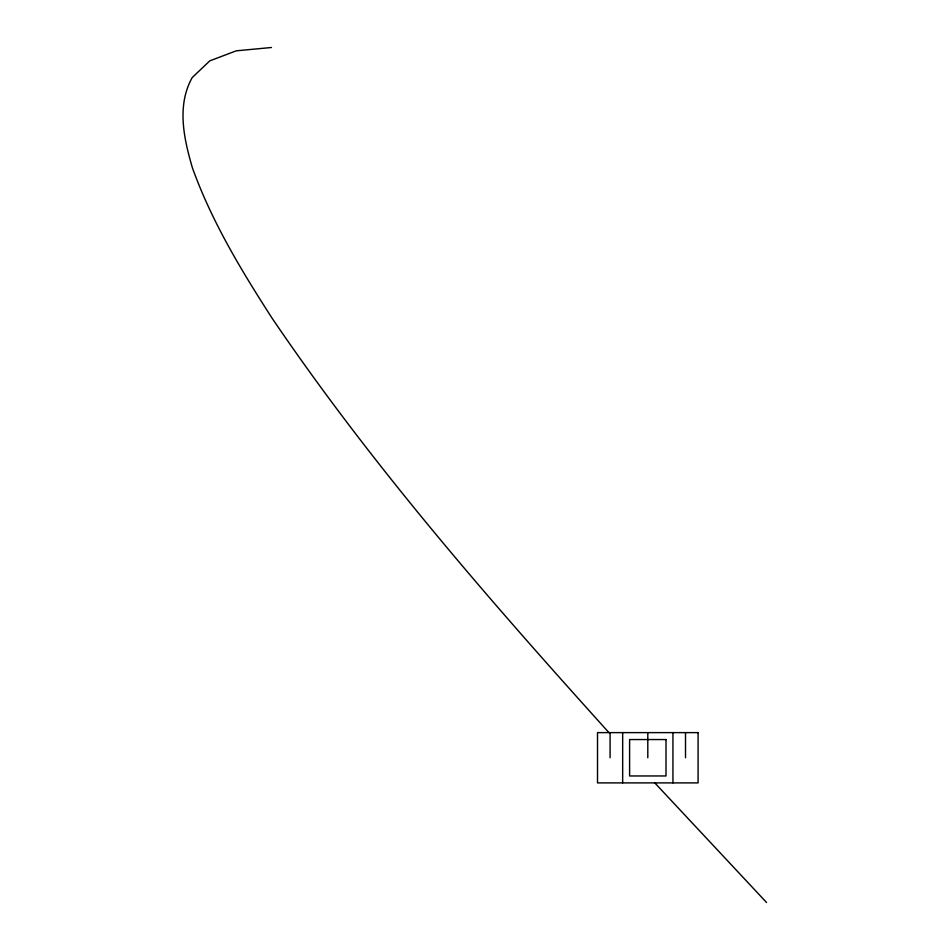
<?xml version="1.0" encoding="UTF-8"?>
<svg xmlns="http://www.w3.org/2000/svg" width="950" height="950" viewBox="0 0 950 950"><rect width="100%" height="100%" fill="white"/><g stroke="black" fill="none" stroke-linecap="round" stroke-linejoin="round"><path stroke-width="1.43" d="M271.462 47.5L236.217 50.837L209.808 60.859L192.209 77.556C176.522 105.723 183.873 138.546 192.375 167.734C211.612 221.386 241.252 270.299 271.973 318.024C372.056 465.642 489.606 600.376 608.903 732.581M766.567 902.5L654.55 782.646M685.508 732.616L685.508 757.756M672.944 732.616L672.944 782.895M647.805 732.616L647.805 757.756M622.666 732.616L622.666 782.895M610.09 732.616L610.09 757.756M698.084 732.616L597.514 732.616L597.514 782.895L698.084 782.895L698.084 732.616M666.009 739.551L629.601 739.551L629.601 775.96L666.009 775.96L666.009 739.551"/></g></svg>
